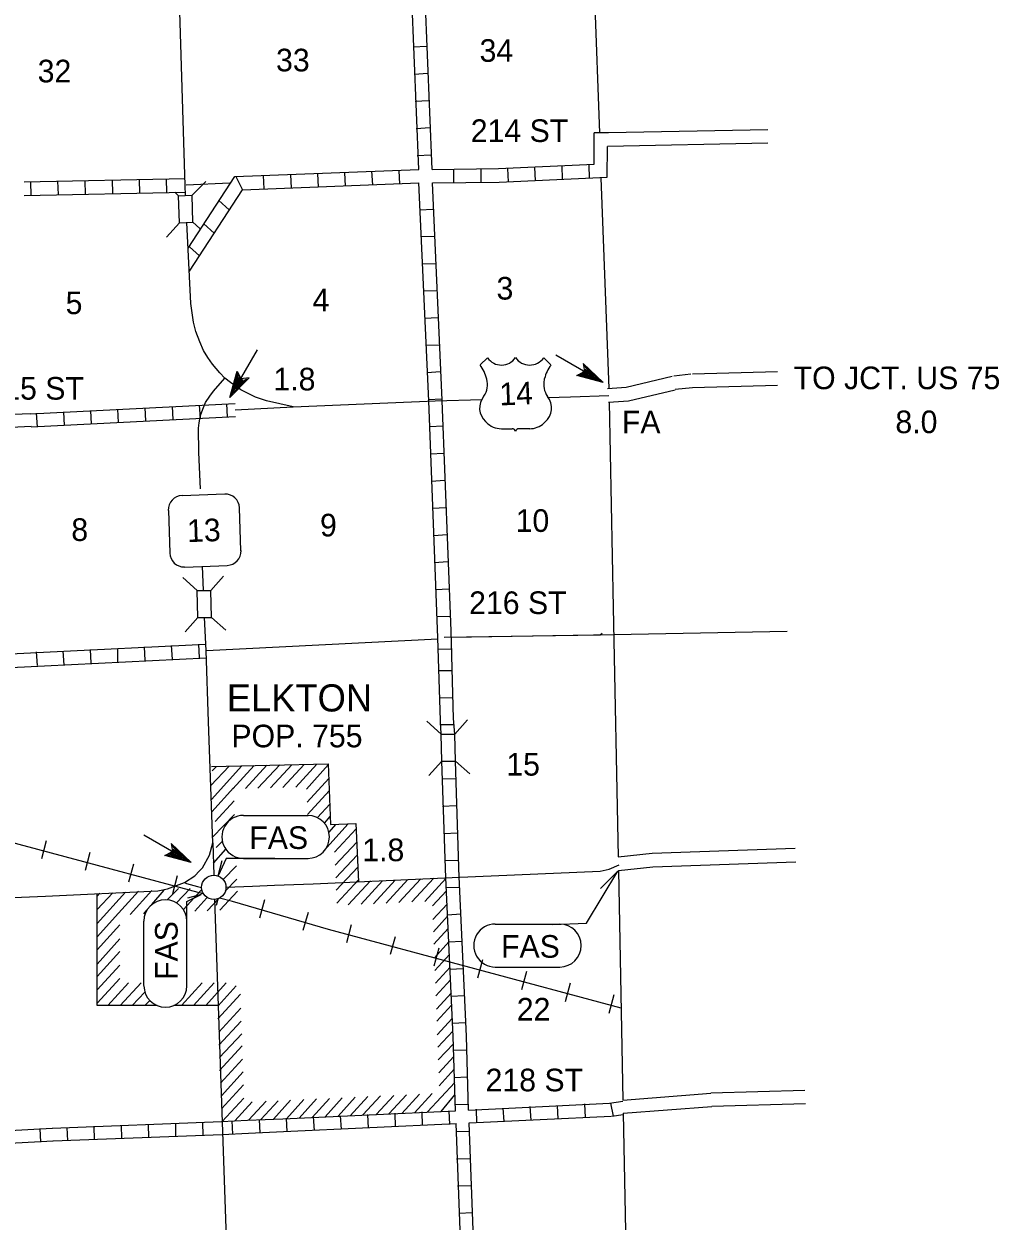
# Model space of a CAD drawing. Extents: x 1898965 to 2429786, y 15985402 to 16412123.
# Drawn here: x 2294893 to 2316449, y 16073991 to 16100441 of the extents above; entities that cross this region are included whole.
import ezdxf

# ---------------------------------------------------------------- set-up
doc = ezdxf.new("R2010")
doc.units = 0
for name, color, linetype in [('L13', 7, 'Continuous'), ('L14', 7, 'Continuous'), ('L15', 7, 'Continuous'), ('L16', 7, 'Continuous'), ('L18', 7, 'Continuous'), ('L2', 7, 'Continuous'), ('L21', 7, 'Continuous'), ('L22', 7, 'Continuous'), ('L28', 7, 'Continuous'), ('L3', 7, 'Continuous'), ('L30', 7, 'Continuous'), ('L4', 7, 'Continuous'), ('L5', 7, 'Continuous'), ('L50', 7, 'Continuous'), ('L8', 7, 'Continuous')]:
    doc.layers.add(name, color=color, linetype=linetype)

msp = doc.modelspace()

# ---------------------------------------------------------------- linework, layer by layer
at = {"layer": 'L13'}
for p, q in [((2298481, 16096885), (2299447, 16096933)), ((2299565, 16091918), (2300843, 16091983)), ((2298930, 16086594), (2304046, 16086853))]:
    msp.add_line(p, q, dxfattribs=at)
msp.add_lwpolyline([(2307932, 16086947), (2304334, 16086882)], dxfattribs=at)
at = {"layer": 'L15'}
for p, q in [((2295387, 16082391), (2295281, 16081995)), ((2296348, 16082133), (2296248, 16081737)), ((2297314, 16081879), (2297203, 16081478)), ((2298280, 16081620), (2298175, 16081219)), ((2299183, 16081103), (2299141, 16080960)), ((2300213, 16081087), (2300097, 16080686)), ((2301174, 16080807), (2301058, 16080411)), ((2302129, 16080533), (2302024, 16080137)), ((2303096, 16080274), (2302990, 16079878)), ((2304062, 16080021), (2303956, 16079619)), ((2305033, 16079762), (2304922, 16079361)), ((2306000, 16079503), (2305889, 16079102)), ((2306966, 16079244), (2306855, 16078833)), ((2307932, 16078986), (2307821, 16078579))]:
    msp.add_line(p, q, dxfattribs=at)
for points in [[(2298856, 16081224), (2272024, 16088411)], [(2308097, 16078695), (2301623, 16080432), (2299505, 16081050), (2299220, 16081124)]]:
    msp.add_lwpolyline(points, dxfattribs=at)
at = {"layer": 'L16'}
for p, q in [((2299025, 16083613), (2299433, 16084042)), ((2299036, 16083305), (2299707, 16084049)), ((2299041, 16084034), (2301622, 16084092)), ((2299058, 16083938), (2299151, 16084036)), ((2299512, 16083544), (2299980, 16084055)), ((2299790, 16083550), (2300262, 16084061)), ((2300067, 16083557), (2300552, 16084068)), ((2300346, 16083563), (2300812, 16084073)), ((2300618, 16083569), (2301089, 16084080)), ((2300904, 16083575), (2301369, 16084086)), ((2301142, 16083533), (2301622, 16084068)), ((2301622, 16084092), (2301671, 16082752)), ((2301152, 16083248), (2301633, 16083768)), ((2299047, 16083036), (2299527, 16083561)), ((2301163, 16082971), (2301643, 16083499)), ((2299119, 16082819), (2299538, 16083276)), ((2301382, 16082904), (2301654, 16083203)), ((2299062, 16082470), (2299549, 16082974)), ((2301534, 16082784), (2301664, 16082932)), ((2301591, 16082248), (2302064, 16082768)), ((2301780, 16082756), (2301634, 16082582)), ((2301671, 16082752), (2302231, 16082774)), ((2301760, 16082141), (2302237, 16082656)), ((2302231, 16082774), (2302290, 16081487)), ((2299144, 16082244), (2299280, 16082386)), ((2301773, 16081857), (2302250, 16082365)), ((2299083, 16081895), (2299355, 16082209)), ((2299299, 16081536), (2299592, 16081841)), ((2301785, 16081575), (2302263, 16082078)), ((2301798, 16081299), (2302275, 16081809)), ((2303465, 16081041), (2303956, 16081568)), ((2297719, 16080983), (2297995, 16081304)), ((2298056, 16081090), (2298307, 16081341)), ((2298264, 16081024), (2298566, 16081335)), ((2298417, 16080878), (2298814, 16081304)), ((2299342, 16081277), (2299603, 16081545)), ((2301811, 16081012), (2302288, 16081529)), ((2302059, 16080976), (2302552, 16081511)), ((2302347, 16080989), (2302821, 16081510)), ((2302619, 16081002), (2303096, 16081525)), ((2302897, 16081015), (2303381, 16081541)), ((2303178, 16081028), (2303666, 16081552)), ((2303759, 16081055), (2304221, 16081556)), ((2296513, 16080567), (2297140, 16081261)), ((2296513, 16080876), (2296855, 16081246)), ((2296513, 16081171), (2296572, 16081235)), ((2296513, 16078754), (2296513, 16081223)), ((2296987, 16080791), (2297425, 16081277)), ((2297241, 16080766), (2297721, 16081293)), ((2298671, 16080835), (2298940, 16081135)), ((2298947, 16080848), (2299199, 16081119)), ((2299224, 16080861), (2299613, 16081277)), ((2303924, 16080955), (2304233, 16081285)), ((2296513, 16080271), (2296987, 16080791)), ((2297545, 16080781), (2297613, 16080860)), ((2303935, 16080655), (2304247, 16080992)), ((2296513, 16079984), (2297013, 16080535)), ((2303946, 16080380), (2304259, 16080724)), ((2303956, 16080110), (2304273, 16080454)), ((2296513, 16079664), (2297013, 16080227)), ((2303967, 16079805), (2304289, 16080158)), ((2296513, 16079397), (2297013, 16079945)), ((2303978, 16079530), (2304299, 16079878)), ((2296513, 16079100), (2297013, 16079648)), ((2303988, 16079249), (2304315, 16079603)), ((2296513, 16078805), (2297013, 16079347)), ((2296748, 16078754), (2297202, 16079254)), ((2297022, 16078754), (2297483, 16079254)), ((2298374, 16078754), (2298836, 16079254)), ((2298642, 16078754), (2299099, 16079254)), ((2298917, 16078754), (2299367, 16079254)), ((2299186, 16078747), (2299584, 16079189)), ((2303999, 16078969), (2304321, 16079318)), ((2297289, 16078754), (2297567, 16079051)), ((2299183, 16078458), (2299677, 16079004)), ((2304010, 16078670), (2304342, 16079033)), ((2297835, 16078754), (2296513, 16078754)), ((2297569, 16078754), (2297676, 16078864)), ((2299187, 16078754), (2298206, 16078754)), ((2299199, 16078167), (2299688, 16078697)), ((2304020, 16078405), (2304347, 16078759)), ((2299204, 16077877), (2299698, 16078411)), ((2304031, 16078105), (2304363, 16078468)), ((2299215, 16077602), (2299708, 16078129)), ((2304041, 16077832), (2304373, 16078183)), ((2304052, 16077553), (2304389, 16077909)), ((2299220, 16077317), (2299717, 16077860)), ((2304063, 16077265), (2304400, 16077629)), ((2299241, 16077037), (2299728, 16077569)), ((2304074, 16076976), (2304405, 16077344)), ((2299257, 16076757), (2299737, 16077289)), ((2299257, 16076467), (2299747, 16077003)), ((2303529, 16076383), (2303917, 16076807)), ((2303814, 16076404), (2304416, 16077053)), ((2299273, 16076187), (2299758, 16076706)), ((2299558, 16076203), (2299937, 16076622)), ((2299854, 16076219), (2300245, 16076637)), ((2300128, 16076235), (2300512, 16076649)), ((2300408, 16076245), (2300784, 16076662)), ((2300699, 16076251), (2301083, 16076676)), ((2300978, 16076266), (2301360, 16076688)), ((2301264, 16076282), (2301647, 16076702)), ((2301549, 16076293), (2301929, 16076715)), ((2301839, 16076309), (2302218, 16076728)), ((2302108, 16076319), (2302499, 16076741)), ((2302388, 16076335), (2302776, 16076754)), ((2302679, 16076346), (2303070, 16076768)), ((2302958, 16076361), (2303352, 16076781)), ((2303249, 16076367), (2303635, 16076794)), ((2304115, 16076409), (2304421, 16076779))]:
    msp.add_line(p, q, dxfattribs=at)
msp.add_circle((2299091, 16081364), 269, dxfattribs=at)
at = {"layer": 'L18'}
for p, q in [((2298613, 16096658), (2298914, 16096959)), ((2298312, 16096642), (2298228, 16096724)), ((2298312, 16096642), (2298613, 16096658)), ((2298333, 16096046), (2298312, 16096642)), ((2298629, 16096061), (2298613, 16096658)), ((2298333, 16096046), (2298048, 16095729)), ((2298333, 16096046), (2298629, 16096061)), ((2298629, 16096061), (2298782, 16095919)), ((2298724, 16087925), (2298407, 16088210)), ((2299025, 16087925), (2299305, 16088242)), ((2298724, 16087925), (2299025, 16087925)), ((2298740, 16087328), (2298724, 16087925)), ((2299041, 16087328), (2299025, 16087925)), ((2298740, 16087328), (2298455, 16087011)), ((2298740, 16087328), (2299041, 16087328)), ((2299041, 16087328), (2299358, 16087043)), ((2304115, 16084751), (2303798, 16085037)), ((2304416, 16084751), (2304695, 16085068)), ((2304115, 16084751), (2304416, 16084751)), ((2304130, 16084150), (2304115, 16084751)), ((2304431, 16084150), (2304416, 16084751)), ((2304130, 16084150), (2303845, 16083833)), ((2304130, 16084150), (2304431, 16084150)), ((2304431, 16084150), (2304748, 16083870))]:
    msp.add_line(p, q, dxfattribs=at)
at = {"layer": 'L2'}
for p, q in [((2307457, 16102287), (2307620, 16098036)), ((2307647, 16097043), (2307821, 16092386)), ((2307832, 16092085), (2307921, 16087545)), ((2307921, 16087545), (2308029, 16082042)), ((2308035, 16081737), (2308134, 16076663)), ((2308140, 16076373), (2308238, 16071363))]:
    msp.add_line(p, q, dxfattribs=at)
at = {"layer": 'L21'}
for p, q in [((2299748, 16082951), (2301174, 16082951)), ((2299748, 16082001), (2301174, 16082001)), ((2297547, 16079192), (2297546, 16080617)), ((2298497, 16079192), (2298497, 16080617)), ((2305313, 16080554), (2306739, 16080554)), ((2305313, 16079603), (2306739, 16079603))]:
    msp.add_line(p, q, dxfattribs=at)
for points in [[(2300440, 16082001), (2299748, 16082001), (2299363, 16082001), (2299189, 16081620), (2299273, 16081958)], [(2306583, 16080540), (2307327, 16080571), (2308019, 16081722), (2307639, 16081337)], [(2298497, 16080617), (2298492, 16081050), (2298808, 16081203), (2298507, 16081124)]]:
    msp.add_lwpolyline(points, dxfattribs=at)
for centre, start, end in [((2299745, 16082479), 90.0007, 270.0007), ((2301170, 16082479), 270.0007, 90.0007), ((2298020, 16080616), 0.0008, 180.0008), ((2305312, 16080079), 90.0007, 270.0007), ((2306737, 16080079), 270.0007, 90.0007), ((2298021, 16079191), 180.0008, 0.0008)]:
    msp.add_arc(centre, 475, start, end, dxfattribs=at)
at = {"layer": 'L28'}
for p, q in [((2299447, 16092186), (2300054, 16093237)), ((2307700, 16092518), (2306649, 16093126)), ((2307700, 16092518), (2307256, 16092941)), ((2307256, 16092941), (2307283, 16092761)), ((2299447, 16092186), (2299606, 16092767)), ((2299479, 16092270), (2299616, 16092735)), ((2299516, 16092313), (2299621, 16092719)), ((2299548, 16092386), (2299637, 16092693)), ((2299606, 16092767), (2299690, 16092603)), ((2307114, 16092677), (2307283, 16092761)), ((2307700, 16092518), (2307114, 16092677)), ((2307615, 16092550), (2307145, 16092687)), ((2307573, 16092587), (2307166, 16092693)), ((2307499, 16092619), (2307188, 16092708)), ((2307446, 16092650), (2307230, 16092724)), ((2307356, 16092693), (2307240, 16092745)), ((2307325, 16092719), (2307261, 16092745)), ((2307589, 16092592), (2307283, 16092883)), ((2307647, 16092561), (2307288, 16092904)), ((2307383, 16092719), (2307288, 16092782)), ((2307314, 16092745), (2307288, 16092777)), ((2307462, 16092677), (2307298, 16092809)), ((2307515, 16092624), (2307304, 16092851)), ((2307473, 16092661), (2307330, 16092735)), ((2307420, 16092687), (2307330, 16092735)), ((2299447, 16092186), (2299875, 16092624)), ((2299490, 16092233), (2299833, 16092592)), ((2299521, 16092291), (2299812, 16092603)), ((2299558, 16092371), (2299780, 16092577)), ((2299579, 16092434), (2299658, 16092650)), ((2299590, 16092408), (2299664, 16092550)), ((2299606, 16092418), (2299738, 16092587)), ((2299616, 16092460), (2299664, 16092550)), ((2299621, 16092529), (2299674, 16092645)), ((2299648, 16092561), (2299674, 16092619)), ((2299648, 16092503), (2299717, 16092592)), ((2299674, 16092566), (2299706, 16092592)), ((2299875, 16092624), (2299690, 16092603)), ((2298587, 16081911), (2297541, 16082518)), ((2298006, 16082069), (2298175, 16082154)), ((2298391, 16082011), (2298080, 16082101)), ((2298338, 16082043), (2298122, 16082117)), ((2298249, 16082085), (2298133, 16082133)), ((2298587, 16081911), (2298148, 16082333)), ((2298148, 16082333), (2298175, 16082154)), ((2298212, 16082111), (2298154, 16082133)), ((2298481, 16081985), (2298175, 16082275)), ((2298539, 16081953), (2298180, 16082291)), ((2298275, 16082111), (2298180, 16082175)), ((2298207, 16082133), (2298180, 16082170)), ((2298354, 16082069), (2298191, 16082201)), ((2298407, 16082016), (2298196, 16082243)), ((2298365, 16082053), (2298222, 16082127)), ((2298312, 16082074), (2298222, 16082127)), ((2298587, 16081911), (2298006, 16082069)), ((2298507, 16081942), (2298038, 16082074)), ((2298465, 16081974), (2298053, 16082085))]:
    msp.add_line(p, q, dxfattribs=at)
at = {"layer": 'L3'}
for p, q in [((2304977, 16092907), (2305144, 16093063)), ((2306543, 16092907), (2306387, 16093064)), ((2305124, 16092594), (2305124, 16092594)), ((2306397, 16092583), (2306397, 16092604)), ((2305051, 16092207), (2305061, 16092218)), ((2306470, 16092207), (2306470, 16092207)), ((2306979, 16092205), (2307821, 16092228)), ((2305112, 16091642), (2305097, 16091655)), ((2306387, 16091623), (2306408, 16091644)), ((2305447, 16091498), (2305687, 16091498)), ((2306074, 16091498), (2305834, 16091498)), ((2299331, 16090053), (2298391, 16090016)), ((2298090, 16089694), (2298122, 16088754)), ((2299690, 16088801), (2299658, 16089752)), ((2298449, 16088442), (2299389, 16088479)), ((2298925, 16086594), (2298888, 16087328)), ((2298972, 16085021), (2298925, 16086594)), ((2298065, 16081332), (2298445, 16081472)), ((2293814, 16081103), (2295371, 16081166))]:
    msp.add_line(p, q, dxfattribs=at)
for points in [[(2298795, 16090168), (2298763, 16090975), (2298752, 16091509), (2298765, 16091626), (2298799, 16091786), (2298847, 16091928), (2298908, 16092077), (2299002, 16092220), (2299087, 16092326), (2299337, 16092614)], [(2298866, 16087925), (2298840, 16088458)], [(2307679, 16086974), (2307631, 16086937), (2304183, 16086885)], [(2298996, 16082078), (2299072, 16082349), (2298972, 16085021)], [(2298671, 16081619), (2298776, 16081727), (2298844, 16081796), (2298996, 16082078)], [(2298445, 16081472), (2298671, 16081619)], [(2295371, 16081166), (2297853, 16081290), (2298065, 16081332)]]:
    msp.add_lwpolyline(points, dxfattribs=at)
for centre, radius, start, end in [((2305449, 16093282), 378, 215.686, 325.8082), ((2306074, 16093282), 378, 214.1946, 324.6567), ((2304380, 16092433), 760, 12.2898, 38.4098), ((2307142, 16092433), 760, 141.5922, 166.936), ((2304681, 16092474), 459, 326.0856, 14.9122), ((2306842, 16092474), 459, 166.7494, 215.1852), ((2305377, 16091955), 411, 141.5649, 226.8935), ((2306145, 16091955), 411, 310.3399, 38.2937), ((2305449, 16091968), 470, 224.0239, 270.001), ((2306073, 16091968), 470, 270.0011, 311.99), ((2305684, 16091420), 78.3, 10.3708, 90.0011), ((2305838, 16091420), 78.3, 90.0011, 169.6315), ((2299344, 16089738), 315, 2.0011, 92.0011), ((2298399, 16089705), 315, 92.0011, 182.0011), ((2298432, 16088760), 315, 182.0011, 272.0011), ((2299377, 16088793), 315, 272.0011, 2.0011)]:
    msp.add_arc(centre, radius, start, end, dxfattribs=at)
at = {"layer": 'L4'}
for p, q in [((2299072, 16082349), (2299088, 16081636)), ((2301290, 16081441), (2304358, 16081583)), ((2304358, 16081583), (2307631, 16081721)), ((2299363, 16081367), (2299949, 16081393)), ((2299949, 16081393), (2300429, 16081409)), ((2300429, 16081409), (2301290, 16081441)), ((2299104, 16081092), (2299537, 16068716))]:
    msp.add_line(p, q, dxfattribs=at)
for points in [[(2307631, 16081721), (2307832, 16081768), (2308052, 16081860)], [(2298445, 16081472), (2298487, 16081450), (2298729, 16081383), (2298822, 16081364)]]:
    msp.add_lwpolyline(points, dxfattribs=at)
at = {"layer": 'L5'}
for p, q in [((2298465, 16096653), (2298455, 16096874)), ((2298586, 16094265), (2298492, 16096051)), ((2306475, 16092191), (2306979, 16092205)), ((2300843, 16091983), (2303983, 16092117)), ((2303983, 16092117), (2305023, 16092144))]:
    msp.add_line(p, q, dxfattribs=at)
for points in [[(2298455, 16096874), (2298338, 16100708), (2298265, 16102149)], [(2300843, 16091983), (2300257, 16092112), (2300015, 16092193), (2299791, 16092304), (2299691, 16092358), (2299462, 16092518), (2299337, 16092614), (2299225, 16092732), (2299061, 16092925), (2298958, 16093074), (2298866, 16093227), (2298779, 16093414), (2298696, 16093642), (2298640, 16093851), (2298586, 16094265)]]:
    msp.add_lwpolyline(points, dxfattribs=at)
at = {"layer": 'L50'}
for p, q in [((2311337, 16098099), (2307816, 16098036)), ((2311337, 16097804), (2307795, 16097735)), ((2309257, 16092666), (2309637, 16092708)), ((2309674, 16092708), (2311554, 16092761)), ((2309674, 16092408), (2311554, 16092460)), ((2309289, 16092371), (2309674, 16092408)), ((2308134, 16076663), (2310081, 16076816)), ((2312156, 16076879), (2310081, 16076816)), ((2312172, 16076578), (2310097, 16076520)), ((2308140, 16076373), (2310097, 16076520))]:
    msp.add_line(p, q, dxfattribs=at)
for points in [[(2307795, 16092386), (2308207, 16092418), (2309220, 16092661)], [(2307816, 16092085), (2308254, 16092117), (2309289, 16092360)], [(2311766, 16087015), (2307932, 16086947)], [(2308029, 16082042), (2308782, 16082117), (2311939, 16082228)], [(2308035, 16081737), (2308798, 16081816), (2311955, 16081927)]]:
    msp.add_lwpolyline(points, dxfattribs=at)
at = {"layer": 'L8'}
for p, q in [((2303914, 16097228), (2303712, 16102300)), ((2303624, 16097228), (2303423, 16102144)), ((2303798, 16099942), (2303497, 16099926)), ((2303824, 16099346), (2303523, 16099324)), ((2303840, 16098744), (2303539, 16098728)), ((2303866, 16098142), (2303566, 16098126)), ((2307499, 16097344), (2307499, 16098036)), ((2307816, 16098036), (2307499, 16098036)), ((2307789, 16097054), (2307795, 16097735)), ((2303888, 16097545), (2303587, 16097529)), ((2299558, 16097070), (2303624, 16097228)), ((2302578, 16097186), (2302599, 16096885)), ((2303180, 16097202), (2303196, 16096901)), ((2304389, 16097234), (2304389, 16096933)), ((2304991, 16097244), (2304991, 16096943)), ((2305582, 16097249), (2305598, 16096954)), ((2306179, 16097276), (2306195, 16096975)), ((2306781, 16097307), (2306792, 16097012)), ((2307383, 16097329), (2307388, 16097028)), ((2294896, 16096954), (2298455, 16097028)), ((2295054, 16096653), (2295049, 16096954)), ((2295656, 16096669), (2295646, 16096970)), ((2296258, 16096679), (2296248, 16096975)), ((2296855, 16096695), (2296850, 16096996)), ((2297457, 16096700), (2297446, 16097001)), ((2298053, 16096716), (2298048, 16097017)), ((2298523, 16095486), (2299558, 16097070)), ((2299579, 16097070), (2299722, 16096774)), ((2299722, 16096774), (2303624, 16096927)), ((2300181, 16097091), (2300197, 16096795)), ((2300783, 16097117), (2300799, 16096816)), ((2301380, 16097133), (2301396, 16096838)), ((2301982, 16097160), (2301997, 16096859)), ((2303845, 16092112), (2303624, 16096927)), ((2304141, 16092128), (2303925, 16096927)), ((2294896, 16096653), (2298455, 16096727)), ((2298550, 16094979), (2299722, 16096774)), ((2299199, 16096542), (2299431, 16096336)), ((2303940, 16096341), (2303639, 16096325)), ((2298872, 16096024), (2299099, 16095818)), ((2303962, 16095745), (2303666, 16095734)), ((2298523, 16095486), (2298550, 16095528)), ((2298550, 16095518), (2298771, 16095317)), ((2303998, 16095143), (2303698, 16095137)), ((2304025, 16094541), (2303724, 16094535)), ((2304046, 16093944), (2303745, 16093933)), ((2304072, 16093342), (2303771, 16093337)), ((2304104, 16092751), (2303803, 16092735)), ((2304130, 16092154), (2303830, 16092133)), ((2295039, 16091827), (2299562, 16092056)), ((2296390, 16091600), (2296374, 16091901)), ((2296987, 16091637), (2296971, 16091932)), ((2297588, 16091670), (2297573, 16091959)), ((2298190, 16091700), (2298175, 16091986)), ((2298793, 16091731), (2298778, 16092016)), ((2299395, 16091761), (2299380, 16092047)), ((2304046, 16086874), (2303845, 16092112)), ((2304141, 16092117), (2304141, 16092128)), ((2304336, 16087033), (2304141, 16092117)), ((2293507, 16091769), (2295039, 16091837)), ((2295054, 16091542), (2299568, 16091770)), ((2295192, 16091542), (2295171, 16091843)), ((2295788, 16091568), (2295772, 16091869)), ((2293513, 16091484), (2295054, 16091552)), ((2304157, 16091552), (2303856, 16091536)), ((2304173, 16090950), (2303872, 16090934)), ((2304199, 16090354), (2303898, 16090332)), ((2304220, 16089752), (2303925, 16089736)), ((2304247, 16089150), (2303946, 16089134)), ((2304262, 16088553), (2303962, 16088537)), ((2304289, 16087951), (2303988, 16087935)), ((2304315, 16087349), (2304014, 16087344)), ((2304104, 16085052), (2304046, 16086874)), ((2304389, 16085095), (2304336, 16087033)), ((2295324, 16086563), (2298914, 16086737)), ((2296380, 16086320), (2296364, 16086621)), ((2296971, 16086341), (2296966, 16086642)), ((2297573, 16086378), (2297562, 16086679)), ((2298175, 16086409), (2298154, 16086710)), ((2298771, 16086436), (2298756, 16086737)), ((2304356, 16086628), (2304055, 16086617)), ((2293713, 16086478), (2295324, 16086563)), ((2295192, 16086267), (2295171, 16086568)), ((2295350, 16086262), (2298930, 16086436)), ((2295783, 16086283), (2295762, 16086584)), ((2293750, 16086177), (2295350, 16086262)), ((2304358, 16086151), (2304057, 16086145)), ((2304379, 16085554), (2304083, 16085543)), ((2304115, 16084751), (2304104, 16085052)), ((2304416, 16084751), (2304389, 16085095)), ((2304389, 16084957), (2304088, 16084952)), ((2304220, 16081578), (2304130, 16084150)), ((2304516, 16081583), (2304431, 16084150)), ((2304431, 16083759), (2304130, 16083754)), ((2304447, 16083162), (2304146, 16083152)), ((2304474, 16082560), (2304173, 16082550)), ((2304490, 16081958), (2304189, 16081953)), ((2304526, 16081362), (2304230, 16081352)), ((2304553, 16080771), (2304258, 16080750)), ((2304574, 16080168), (2304285, 16080153)), ((2304595, 16079566), (2304312, 16079551)), ((2304622, 16078970), (2304339, 16078955)), ((2304648, 16078368), (2304366, 16078353)), ((2304674, 16077766), (2304373, 16077761)), ((2304695, 16077169), (2304400, 16077159)), ((2304717, 16076567), (2304416, 16076562)), ((2304722, 16076441), (2307837, 16076594)), ((2306681, 16076541), (2306697, 16076245)), ((2307283, 16076578), (2307298, 16076277)), ((2307837, 16076594), (2308135, 16076642)), ((2307863, 16076599), (2307916, 16076309)), ((2300614, 16076251), (2304431, 16076425)), ((2301290, 16076293), (2301306, 16075992)), ((2301887, 16076319), (2301908, 16076018)), ((2302488, 16076346), (2302504, 16076045)), ((2303090, 16076377), (2303096, 16076076)), ((2303687, 16076404), (2303698, 16076103)), ((2304289, 16076425), (2304299, 16076124)), ((2304732, 16076161), (2307874, 16076309)), ((2304891, 16076462), (2304896, 16076161)), ((2305482, 16076483), (2305498, 16076187)), ((2306079, 16076520), (2306100, 16076219)), ((2307890, 16076309), (2308140, 16076348)), ((2294130, 16075971), (2295514, 16076045)), ((2295266, 16075733), (2295250, 16076034)), ((2295524, 16076045), (2299262, 16076187)), ((2295862, 16075760), (2295846, 16076061)), ((2296454, 16075786), (2296448, 16076087)), ((2297056, 16075812), (2297050, 16076108)), ((2297657, 16075833), (2297647, 16076134)), ((2298254, 16075849), (2298249, 16076150)), ((2298856, 16075876), (2298845, 16076177)), ((2299262, 16076187), (2299838, 16076219)), ((2299490, 16076208), (2299505, 16075907)), ((2299838, 16076219), (2300614, 16076251)), ((2300091, 16076235), (2300107, 16075934)), ((2300630, 16075971), (2304447, 16076145)), ((2300688, 16076261), (2300704, 16075960)), ((2304637, 16071187), (2304447, 16076145)), ((2304922, 16071203), (2304732, 16076161)), ((2294130, 16075686), (2295530, 16075760)), ((2295540, 16075760), (2299278, 16075902)), ((2299278, 16075902), (2299854, 16075934)), ((2299854, 16075934), (2300630, 16075971)), ((2304732, 16075971), (2304437, 16075960)), ((2304754, 16075369), (2304458, 16075358)), ((2304780, 16074767), (2304479, 16074762)), ((2304806, 16074170), (2304505, 16074160))]:
    msp.add_line(p, q, dxfattribs=at)
for points in [[(2303914, 16097228), (2305382, 16097244), (2307499, 16097344)], [(2303925, 16096927), (2305398, 16096943), (2307789, 16097054)], [(2304431, 16076425), (2304379, 16078067), (2304220, 16081578)], [(2304722, 16076441), (2304674, 16078078), (2304516, 16081594)]]:
    msp.add_lwpolyline(points, dxfattribs=at)

# ---------------------------------------------------------------- texts
at = {"layer": 'L14'}
for s, p in [('34', (2304965, 16099604)), ('33', (2300466, 16099393)), ('32', (2295197, 16099150)), ('3', (2305340, 16094351)), ('5', (2295815, 16094029)), ('4', (2301274, 16094092)), ('8', (2295941, 16089018)), ('9', (2301438, 16089118)), ('10', (2305762, 16089218)), ('15', (2305556, 16083833)), ('22', (2305788, 16078421))]:
    msp.add_text(s, height=500, rotation=359.9999, dxfattribs=at).set_placement(p)
at = {"layer": 'L16'}
for s, height, p in [('ELKTON', 600, (2299379, 16085250)), ('POP. 755', 500, (2299479, 16084458))]:
    msp.add_text(s, height=height, rotation=359.9999, dxfattribs=at).set_placement(p)
at = {"layer": 'L21'}
for rotation, p in [(0.0007, (2299875, 16082212)), (90.0008, (2298291, 16079318)), (0.0007, (2305440, 16079809))]:
    msp.add_text('FAS', height=499.9, rotation=rotation, dxfattribs=at).set_placement(p)
at = {"layer": 'L22'}
msp.add_text('FA', height=500, rotation=359.9999, dxfattribs=at).set_placement((2308111, 16091394))
at = {"layer": 'L28'}
for p in [(2300408, 16092344), (2302372, 16081942)]:
    msp.add_text('1.8', height=500, rotation=359.9999, dxfattribs=at).set_placement(p)
at = {"layer": 'L3'}
for s, p in [('14', (2305408, 16092012)), ('13', (2298507, 16088991))]:
    msp.add_text(s, height=500, rotation=2, dxfattribs=at).set_placement(p)
at = {"layer": 'L30'}
for s, p in [('214 ST', (2304770, 16097833)), ('215 ST', (2294064, 16092140)), ('216 ST', (2304734, 16087403)), ('218 ST', (2305098, 16076857))]:
    msp.add_text(s, height=500, rotation=359.9999, dxfattribs=at).set_placement(p)
at = {"layer": 'L50'}
for s, height, p in [('TO JCT. US 75', 499.96, (2311908, 16092371)), ('8.0', 500, (2314157, 16091399))]:
    msp.add_text(s, height=height, rotation=359.9999, dxfattribs=at).set_placement(p)

doc.saveas('drawing.dxf')
